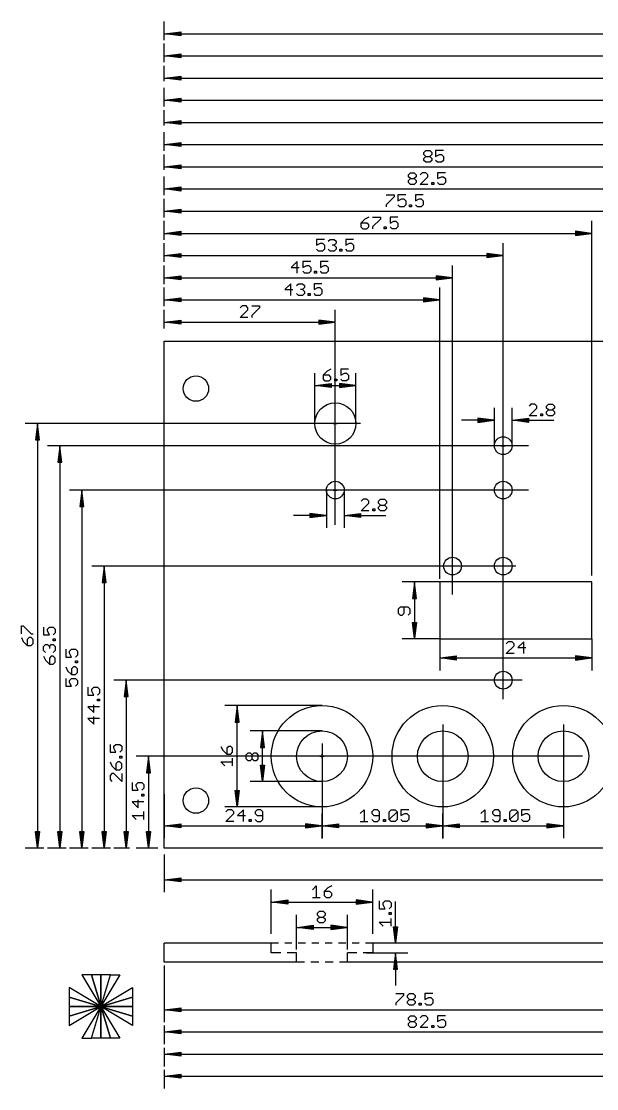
# Model space of a CAD drawing. Extents: x -14 to 262, y -13 to 280.
# Drawn here: x -12.6 to 78.2, y -12.9 to 155.4 of the extents above; entities that cross this region are included whole.
import ezdxf

# ---------------------------------------------------------------- set-up
doc = ezdxf.new("R2010")
doc.units = 0
for name, color, linetype in [('119', 22, 'CONTINUOUS'), ('20', 7, 'CONTINUOUS'), ('46', 140, 'CONTINUOUS'), ('47', 2, 'CONTINUOUS')]:
    doc.layers.add(name, color=color, linetype=linetype)

msp = doc.modelspace()

# ---------------------------------------------------------------- linework, layer by layer
at = {"layer": '119'}
for p, q in [((-1.5, 5), (-3, 5)), ((-3, 5), (3, -5)), ((1.5, -5), (-1.5, 5)), ((-5, -3), (5, 3)), ((5, 3), (5, 1.5)), ((5, 1.5), (-5, -1.5)), ((-5, -1.5), (-5, -3)), ((3, -5), (1.5, -5))]:
    msp.add_line(p, q, dxfattribs=at)
at = {"layer": '20'}
for p, q in [((10, 25), (10, 105)), ((10, 105), (240, 105)), ((240, 25), (10, 25)), ((26.9, 10), (10, 10)), ((10, 7), (10, 10)), ((28.025, 10), (26.9, 10)), ((26.9, 8.5), (26.9, 10)), ((28.4, 8.5), (26.9, 8.5)), ((30.15, 10), (29.025, 10)), ((30.9, 8.5), (29.4, 8.5)), ((30.9, 7), (30.9, 8.5)), ((32.275, 10), (31.15, 10)), ((34.4, 10), (33.275, 10)), ((36.525, 10), (35.4, 10)), ((38.65, 10), (37.525, 10)), ((38.9, 7), (38.9, 8.5)), ((40.4, 8.5), (38.9, 8.5)), ((40.775, 10), (39.65, 10)), ((42.9, 8.5), (41.4, 8.5)), ((42.9, 10), (41.775, 10)), ((92.5, 10), (42.9, 10)), ((42.9, 10), (42.9, 8.5)), ((30.9, 7), (10, 7)), ((32.15, 7), (30.9, 7)), ((34.4, 7), (33.15, 7)), ((36.65, 7), (35.4, 7)), ((38.9, 7), (37.65, 7)), ((88.5, 7), (38.9, 7)), ((-1.5, -5), (1.5, 5)), ((0, 5), (0, -5)), ((1.5, 5), (0, 5)), ((-5, 1.5), (-5, 0)), ((5, -1.5), (-5, 1.5)), ((-5, 0), (5, 0)), ((5, 0), (5, -1.5)), ((0, -5), (-1.5, -5))]:
    msp.add_line(p, q, dxfattribs=at)
for centre, radius in [((15, 97.5), 2), ((37, 92), 3.25), ((63.5, 88.5), 1.4), ((37, 81.5), 1.4), ((63.5, 81.5), 1.4), ((55.5, 69.5), 1.4), ((63.5, 69.5), 1.4), ((63.5, 51.5), 1.4), ((34.9, 39.5), 4), ((53.95, 39.5), 4), ((73, 39.5), 4), ((15, 32.5), 2)]:
    msp.add_circle(centre, radius, dxfattribs=at)
at = {"layer": '46'}
for p, q in [((77.5, 67), (53.5, 67)), ((53.5, 67), (53.5, 58)), ((77.5, 58), (77.5, 67)), ((53.5, 58), (77.5, 58)), ((3, 5), (-3, -5)), ((-1.5, -5), (1.5, 5)), ((1.5, 5), (3, 5)), ((5, -3), (-5, 3)), ((-5, 3), (-5, 1.5)), ((-5, 1.5), (5, -1.5)), ((5, -1.5), (5, -3)), ((-3, -5), (-1.5, -5))]:
    msp.add_line(p, q, dxfattribs=at)
for centre in [(34.9, 39.5), (53.95, 39.5), (73, 39.5)]:
    msp.add_circle(centre, 8, dxfattribs=at)
at = {"layer": '47'}
for p, q in [((10, 152.5), (10, 155.45)), ((10.065, 153.5), (12.6, 153.8192)), ((10.065, 153.5), (12.6, 153.76)), ((10.065, 153.5), (12.6, 153.63)), ((10.065, 153.5), (210.435, 153.5)), ((12.6, 153.1808), (10.065, 153.5)), ((12.6, 153.37), (10.065, 153.5)), ((12.6, 153.24), (10.065, 153.5)), ((12.6, 153.8192), (12.6, 153.1808)), ((10, 149), (10, 151.95)), ((10.065, 150), (12.6, 150.3192)), ((10.065, 150), (12.6, 150.26)), ((10.065, 150), (12.6, 150.13)), ((10.065, 150), (201.435, 150)), ((12.6, 149.6808), (10.065, 150)), ((12.6, 149.87), (10.065, 150)), ((12.6, 149.74), (10.065, 150)), ((12.6, 150.3192), (12.6, 149.6808)), ((10, 146), (10, 148.45)), ((10.065, 146.5), (12.6, 146.8192)), ((10.065, 146.5), (12.6, 146.76)), ((10.065, 146.5), (12.6, 146.63)), ((12.6, 146.8192), (12.6, 146.1808)), ((10, 142), (10, 144.95)), ((10.065, 146.5), (193.435, 146.5)), ((12.6, 146.1808), (10.065, 146.5)), ((12.6, 146.37), (10.065, 146.5)), ((12.6, 146.24), (10.065, 146.5)), ((10.065, 143), (12.6, 143.3192)), ((10.065, 143), (12.6, 143.26)), ((12.6, 143.3192), (12.6, 142.6808)), ((10.065, 143), (12.6, 143.13)), ((10.065, 143), (191.435, 143)), ((12.6, 142.6808), (10.065, 143)), ((12.6, 142.87), (10.065, 143)), ((12.6, 142.74), (10.065, 143)), ((10, 139), (10, 141.45)), ((10.065, 139.5), (12.6, 139.8192)), ((12.6, 139.8192), (12.6, 139.1808)), ((10.065, 139.5), (12.6, 139.76)), ((10.065, 139.5), (12.6, 139.63)), ((10.065, 139.5), (170.435, 139.5)), ((12.6, 139.1808), (10.065, 139.5)), ((12.6, 139.37), (10.065, 139.5)), ((12.6, 139.24), (10.065, 139.5)), ((10, 135), (10, 137.95)), ((10.065, 136), (12.6, 136.3192)), ((10.065, 136), (12.6, 136.26)), ((10.065, 136), (12.6, 136.13)), ((10.065, 136), (159.435, 136)), ((12.6, 135.6808), (10.065, 136)), ((12.6, 135.87), (10.065, 136)), ((12.6, 135.74), (10.065, 136)), ((12.6, 136.3192), (12.6, 135.6808)), ((50.9829, 134.7472), (51.2911, 135.0554)), ((50.9829, 134.439), (50.9829, 134.7472)), ((51.2911, 135.0554), (51.9075, 135.0554)), ((51.9075, 135.0554), (52.2157, 134.7472)), ((52.2157, 134.7472), (52.2157, 134.439)), ((54.0573, 135.0554), (52.8245, 135.0554)), ((52.8245, 135.0554), (52.8245, 134.1308)), ((10, 132), (10, 134.45)), ((51.2911, 134.1308), (50.9829, 134.439)), ((50.9829, 133.8226), (51.2911, 134.1308)), ((50.9829, 133.5144), (50.9829, 133.8226)), ((51.2911, 133.2062), (50.9829, 133.5144)), ((51.2911, 134.1308), (51.9075, 134.1308)), ((51.9075, 133.2062), (51.2911, 133.2062)), ((52.2157, 134.439), (51.9075, 134.1308)), ((51.9075, 134.1308), (52.2157, 133.8226)), ((52.2157, 133.5144), (51.9075, 133.2062)), ((52.2157, 133.8226), (52.2157, 133.5144)), ((52.8245, 134.1308), (53.4409, 134.439)), ((53.1327, 133.2062), (52.8245, 133.5144)), ((53.7491, 133.2062), (53.1327, 133.2062)), ((53.4409, 134.439), (53.7491, 134.439)), ((53.7491, 134.439), (54.0573, 134.1308)), ((54.0573, 133.5144), (53.7491, 133.2062)), ((54.0573, 134.1308), (54.0573, 133.5144)), ((10.065, 132.5), (12.6, 132.8192)), ((10.065, 132.5), (12.6, 132.76)), ((10.065, 132.5), (12.6, 132.63)), ((10.065, 132.5), (94.935, 132.5)), ((12.6, 132.1808), (10.065, 132.5)), ((12.6, 132.37), (10.065, 132.5)), ((12.6, 132.24), (10.065, 132.5)), ((12.6, 132.8192), (12.6, 132.1808)), ((48.5369, 131.2472), (48.8451, 131.5554)), ((48.8451, 131.5554), (49.4615, 131.5554)), ((49.4615, 131.5554), (49.7697, 131.2472)), ((50.6866, 131.5554), (50.3784, 131.2472)), ((51.303, 131.5554), (50.6866, 131.5554)), ((51.6112, 131.2472), (51.303, 131.5554)), ((54.3736, 131.5554), (53.1408, 131.5554)), ((53.1408, 131.5554), (53.1408, 130.6308)), ((10, 128), (10, 130.95)), ((48.5369, 130.939), (48.5369, 131.2472)), ((48.8451, 130.6308), (48.5369, 130.939)), ((48.5369, 130.3226), (48.8451, 130.6308)), ((48.5369, 130.0144), (48.5369, 130.3226)), ((48.8451, 129.7062), (48.5369, 130.0144)), ((48.8451, 130.6308), (49.4615, 130.6308)), ((49.4615, 129.7062), (48.8451, 129.7062)), ((49.7697, 130.939), (49.4615, 130.6308)), ((49.4615, 130.6308), (49.7697, 130.3226)), ((49.7697, 130.0144), (49.4615, 129.7062)), ((49.7697, 131.2472), (49.7697, 130.939)), ((49.7697, 130.3226), (49.7697, 130.0144)), ((50.3784, 129.7062), (51.6112, 130.939)), ((51.6112, 129.7062), (50.3784, 129.7062)), ((51.6112, 130.939), (51.6112, 131.2472)), ((52.22, 129.7062), (52.22, 130.0144)), ((52.22, 130.0144), (52.5282, 130.0144)), ((52.5282, 129.7062), (52.22, 129.7062)), ((52.5282, 130.0144), (52.5282, 129.7062)), ((53.1408, 130.6308), (53.7572, 130.939)), ((53.449, 129.7062), (53.1408, 130.0144)), ((54.0654, 129.7062), (53.449, 129.7062)), ((53.7572, 130.939), (54.0654, 130.939)), ((54.0654, 130.939), (54.3736, 130.6308)), ((54.3736, 130.0144), (54.0654, 129.7062)), ((54.3736, 130.6308), (54.3736, 130.0144)), ((10.065, 129), (12.6, 129.3192)), ((10.065, 129), (12.6, 129.26)), ((10.065, 129), (12.6, 129.13)), ((10.065, 129), (92.435, 129)), ((12.6, 128.6808), (10.065, 129)), ((12.6, 128.87), (10.065, 129)), ((12.6, 128.74), (10.065, 129)), ((12.6, 129.3192), (12.6, 128.6808)), ((45.0369, 128.0554), (46.2697, 128.0554)), ((46.2697, 128.0554), (46.2697, 127.7472)), ((48.1112, 128.0554), (46.8784, 128.0554)), ((46.8784, 128.0554), (46.8784, 127.1308)), ((50.8736, 128.0554), (49.6408, 128.0554)), ((49.6408, 128.0554), (49.6408, 127.1308)), ((10, 124.5), (10, 127.45)), ((46.2697, 127.7472), (45.0369, 126.5144)), ((45.0369, 126.5144), (45.0369, 126.2062)), ((46.8784, 127.1308), (47.4948, 127.439)), ((47.1866, 126.2062), (46.8784, 126.5144)), ((47.4948, 127.439), (47.803, 127.439)), ((47.803, 127.439), (48.1112, 127.1308)), ((48.1112, 126.5144), (47.803, 126.2062)), ((48.1112, 127.1308), (48.1112, 126.5144)), ((48.72, 126.2062), (48.72, 126.5144)), ((48.72, 126.5144), (49.0282, 126.5144)), ((49.0282, 126.5144), (49.0282, 126.2062)), ((49.6408, 127.1308), (50.2572, 127.439)), ((49.949, 126.2062), (49.6408, 126.5144)), ((50.2572, 127.439), (50.5654, 127.439)), ((50.5654, 127.439), (50.8736, 127.1308)), ((50.8736, 126.5144), (50.5654, 126.2062)), ((50.8736, 127.1308), (50.8736, 126.5144)), ((10.065, 125.5), (12.6, 125.8192)), ((10.065, 125.5), (12.6, 125.76)), ((10.065, 125.5), (12.6, 125.63)), ((10.065, 125.5), (85.435, 125.5)), ((12.6, 125.1808), (10.065, 125.5)), ((12.6, 125.37), (10.065, 125.5)), ((12.6, 125.24), (10.065, 125.5)), ((12.6, 125.8192), (12.6, 125.1808)), ((47.803, 126.2062), (47.1866, 126.2062)), ((49.0282, 126.2062), (48.72, 126.2062)), ((50.5654, 126.2062), (49.949, 126.2062)), ((10, 121), (10, 123.95)), ((41.6533, 124.2472), (41.0369, 123.6308)), ((41.0369, 123.6308), (41.0369, 123.0144)), ((41.9615, 123.6308), (41.0369, 123.6308)), ((41.0369, 123.0144), (41.3451, 122.7062)), ((42.2696, 124.5554), (41.6533, 124.2472)), ((42.2696, 123.3226), (41.9615, 123.6308)), ((41.9615, 122.7062), (42.2696, 123.0144)), ((42.2696, 123.0144), (42.2696, 123.3226)), ((42.8784, 124.5554), (44.1112, 124.5554)), ((44.1112, 124.2472), (42.8784, 123.0144)), ((42.8784, 123.0144), (42.8784, 122.7062)), ((44.1112, 124.5554), (44.1112, 124.2472)), ((44.72, 122.7062), (44.72, 123.0144)), ((44.72, 123.0144), (45.0282, 123.0144)), ((45.0282, 123.0144), (45.0282, 122.7062)), ((46.8736, 124.5554), (45.6408, 124.5554)), ((45.6408, 124.5554), (45.6408, 123.6308)), ((45.6408, 123.6308), (46.2572, 123.939)), ((45.949, 122.7062), (45.6408, 123.0144)), ((46.2572, 123.939), (46.5654, 123.939)), ((46.5654, 123.939), (46.8736, 123.6308)), ((46.8736, 123.0144), (46.5654, 122.7062)), ((46.8736, 123.6308), (46.8736, 123.0144)), ((77.5, 68), (77.5, 123.95)), ((10.065, 122), (12.6, 122.3192)), ((10.065, 122), (12.6, 122.26)), ((10.065, 122), (12.6, 122.13)), ((10.065, 122), (77.435, 122)), ((12.6, 121.6808), (10.065, 122)), ((12.6, 121.87), (10.065, 122)), ((12.6, 121.74), (10.065, 122)), ((12.6, 122.3192), (12.6, 121.6808)), ((41.3451, 122.7062), (41.9615, 122.7062)), ((45.0282, 122.7062), (44.72, 122.7062)), ((46.5654, 122.7062), (45.949, 122.7062)), ((77.435, 122), (74.9, 122.3192)), ((74.9, 122.3192), (74.9, 121.6808)), ((77.435, 122), (74.9, 122.26)), ((77.435, 122), (74.9, 122.13)), ((74.9, 121.6808), (77.435, 122)), ((74.9, 121.87), (77.435, 122)), ((74.9, 121.74), (77.435, 122)), ((10, 117.5), (10, 120.45)), ((35.2696, 121.0554), (34.0369, 121.0554)), ((34.0369, 121.0554), (34.0369, 120.1308)), ((34.0369, 120.1308), (34.6533, 120.439)), ((34.6533, 120.439), (34.9615, 120.439)), ((34.9615, 120.439), (35.2696, 120.1308)), ((35.2696, 120.1308), (35.2696, 119.5144)), ((35.8784, 120.7472), (36.1866, 121.0554)), ((36.1866, 121.0554), (36.803, 121.0554)), ((36.803, 120.1308), (36.4948, 120.1308)), ((36.803, 121.0554), (37.1112, 120.7472)), ((37.1112, 120.439), (36.803, 120.1308)), ((36.803, 120.1308), (37.1112, 119.8226)), ((37.1112, 120.7472), (37.1112, 120.439)), ((37.1112, 119.8226), (37.1112, 119.5144)), ((39.8736, 121.0554), (38.6408, 121.0554)), ((38.6408, 121.0554), (38.6408, 120.1308)), ((38.6408, 120.1308), (39.2572, 120.439)), ((39.2572, 120.439), (39.5654, 120.439)), ((39.5654, 120.439), (39.8736, 120.1308)), ((39.8736, 120.1308), (39.8736, 119.5144)), ((63.5, 48.5), (63.5, 120.45)), ((10.065, 118.5), (12.6, 118.8192)), ((10.065, 118.5), (12.6, 118.76)), ((10.065, 118.5), (12.6, 118.63)), ((10.065, 118.5), (63.435, 118.5)), ((12.6, 118.1808), (10.065, 118.5)), ((12.6, 118.37), (10.065, 118.5)), ((12.6, 118.24), (10.065, 118.5)), ((12.6, 118.8192), (12.6, 118.1808)), ((34.3451, 119.2062), (34.0369, 119.5144)), ((34.9615, 119.2062), (34.3451, 119.2062)), ((35.2696, 119.5144), (34.9615, 119.2062)), ((36.1866, 119.2062), (35.8784, 119.5144)), ((36.803, 119.2062), (36.1866, 119.2062)), ((37.1112, 119.5144), (36.803, 119.2062)), ((37.72, 119.2062), (37.72, 119.5144)), ((37.72, 119.5144), (38.0282, 119.5144)), ((38.0282, 119.2062), (37.72, 119.2062)), ((38.0282, 119.5144), (38.0282, 119.2062)), ((38.949, 119.2062), (38.6408, 119.5144)), ((39.5654, 119.2062), (38.949, 119.2062)), ((39.8736, 119.5144), (39.5654, 119.2062)), ((63.435, 118.5), (60.9, 118.8192)), ((60.9, 118.8192), (60.9, 118.1808)), ((63.435, 118.5), (60.9, 118.76)), ((63.435, 118.5), (60.9, 118.63)), ((60.9, 118.1808), (63.435, 118.5)), ((60.9, 118.37), (63.435, 118.5)), ((60.9, 118.24), (63.435, 118.5)), ((10, 114), (10, 116.95)), ((30.9615, 117.5554), (30.0369, 116.6308)), ((30.0369, 116.6308), (31.2697, 116.6308)), ((30.9615, 115.7062), (30.9615, 117.5554)), ((33.1112, 117.5554), (31.8784, 117.5554)), ((31.8784, 117.5554), (31.8784, 116.6308)), ((31.8784, 116.6308), (32.4948, 116.939)), ((32.4948, 116.939), (32.803, 116.939)), ((32.803, 116.939), (33.1112, 116.6308)), ((33.1112, 116.6308), (33.1112, 116.0144)), ((35.8736, 117.5554), (34.6408, 117.5554)), ((34.6408, 117.5554), (34.6408, 116.6308)), ((34.6408, 116.6308), (35.2572, 116.939)), ((35.2572, 116.939), (35.5654, 116.939)), ((35.5654, 116.939), (35.8736, 116.6308)), ((35.8736, 116.6308), (35.8736, 116.0144)), ((55.5, 65), (55.5, 116.95)), ((10.065, 115), (12.6, 115.3192)), ((10.065, 115), (12.6, 115.26)), ((10.065, 115), (12.6, 115.13)), ((10.065, 115), (55.435, 115)), ((12.6, 114.6808), (10.065, 115)), ((12.6, 114.87), (10.065, 115)), ((12.6, 114.74), (10.065, 115)), ((12.6, 115.3192), (12.6, 114.6808)), ((32.1866, 115.7062), (31.8784, 116.0144)), ((32.803, 115.7062), (32.1866, 115.7062)), ((33.1112, 116.0144), (32.803, 115.7062)), ((33.72, 115.7062), (33.72, 116.0144)), ((33.72, 116.0144), (34.0282, 116.0144)), ((34.0282, 115.7062), (33.72, 115.7062)), ((34.0282, 116.0144), (34.0282, 115.7062)), ((34.949, 115.7062), (34.6408, 116.0144)), ((35.5654, 115.7062), (34.949, 115.7062)), ((35.8736, 116.0144), (35.5654, 115.7062)), ((55.435, 115), (52.9, 115.3192)), ((52.9, 115.3192), (52.9, 114.6808)), ((55.435, 115), (52.9, 115.26)), ((55.435, 115), (52.9, 115.13)), ((52.9, 114.6808), (55.435, 115)), ((52.9, 114.87), (55.435, 115)), ((52.9, 114.74), (55.435, 115)), ((10, 110.5), (10, 113.45)), ((29.9615, 114.0554), (29.0369, 113.1308)), ((29.0369, 113.1308), (30.2697, 113.1308)), ((29.9615, 112.2062), (29.9615, 114.0554)), ((30.8784, 113.7472), (31.1866, 114.0554)), ((31.1866, 114.0554), (31.803, 114.0554)), ((31.803, 113.1308), (31.4948, 113.1308)), ((31.803, 114.0554), (32.1112, 113.7472)), ((32.1112, 113.439), (31.803, 113.1308)), ((31.803, 113.1308), (32.1112, 112.8226)), ((32.1112, 113.7472), (32.1112, 113.439)), ((34.8736, 114.0554), (33.6408, 114.0554)), ((33.6408, 114.0554), (33.6408, 113.1308)), ((33.6408, 113.1308), (34.2572, 113.439)), ((34.2572, 113.439), (34.5654, 113.439)), ((34.5654, 113.439), (34.8736, 113.1308)), ((34.8736, 113.1308), (34.8736, 112.5144)), ((53.5, 67.5), (53.5, 113.45)), ((10.065, 111.5), (12.6, 111.8192)), ((10.065, 111.5), (12.6, 111.76)), ((10.065, 111.5), (12.6, 111.63)), ((10.065, 111.5), (53.435, 111.5)), ((12.6, 111.1808), (10.065, 111.5)), ((12.6, 111.37), (10.065, 111.5)), ((12.6, 111.24), (10.065, 111.5)), ((12.6, 111.8192), (12.6, 111.1808)), ((31.1866, 112.2062), (30.8784, 112.5144)), ((31.803, 112.2062), (31.1866, 112.2062)), ((32.1112, 112.5144), (31.803, 112.2062)), ((32.1112, 112.8226), (32.1112, 112.5144)), ((32.72, 112.2062), (32.72, 112.5144)), ((32.72, 112.5144), (33.0282, 112.5144)), ((33.0282, 112.2062), (32.72, 112.2062)), ((33.0282, 112.5144), (33.0282, 112.2062)), ((33.949, 112.2062), (33.6408, 112.5144)), ((34.5654, 112.2062), (33.949, 112.2062)), ((34.8736, 112.5144), (34.5654, 112.2062)), ((53.435, 111.5), (50.9, 111.8192)), ((50.9, 111.8192), (50.9, 111.1808)), ((53.435, 111.5), (50.9, 111.76)), ((53.435, 111.5), (50.9, 111.63)), ((50.9, 111.1808), (53.435, 111.5)), ((50.9, 111.37), (53.435, 111.5)), ((50.9, 111.24), (53.435, 111.5)), ((10, 107), (10, 109.95)), ((22.2911, 110.5554), (21.9829, 110.2472)), ((21.9829, 108.7062), (23.2157, 109.939)), ((22.9075, 110.5554), (22.2911, 110.5554)), ((23.2157, 110.2472), (22.9075, 110.5554)), ((23.2157, 109.939), (23.2157, 110.2472)), ((23.8245, 110.5554), (25.0573, 110.5554)), ((25.0573, 110.2472), (23.8245, 109.0144)), ((25.0573, 110.5554), (25.0573, 110.2472)), ((37, 76), (37, 109.95)), ((10.065, 108), (12.6, 108.3192)), ((10.065, 108), (12.6, 108.26)), ((10.065, 108), (12.6, 108.13)), ((10.065, 108), (36.935, 108)), ((12.6, 107.6808), (10.065, 108)), ((12.6, 107.87), (10.065, 108)), ((12.6, 107.74), (10.065, 108)), ((12.6, 108.3192), (12.6, 107.6808)), ((23.2157, 108.7062), (21.9829, 108.7062)), ((23.8245, 109.0144), (23.8245, 108.7062)), ((36.935, 108), (34.4, 108.3192)), ((34.4, 108.3192), (34.4, 107.6808)), ((36.935, 108), (34.4, 108.26)), ((36.935, 108), (34.4, 108.13)), ((34.4, 107.6808), (36.935, 108)), ((34.4, 107.87), (36.935, 108)), ((34.4, 107.74), (36.935, 108)), ((33.75, 92), (33.75, 99.95)), ((35.7021, 100.2472), (35.0857, 99.6308)), ((35.0857, 99.6308), (35.0857, 99.0144)), ((36.0103, 99.6308), (35.0857, 99.6308)), ((36.3185, 100.5554), (35.7021, 100.2472)), ((36.3185, 99.3226), (36.0103, 99.6308)), ((39.0809, 100.5554), (37.8481, 100.5554)), ((37.8481, 100.5554), (37.8481, 99.6308)), ((37.8481, 99.6308), (38.4645, 99.939)), ((38.4645, 99.939), (38.7727, 99.939)), ((38.7727, 99.939), (39.0809, 99.6308)), ((39.0809, 99.6308), (39.0809, 99.0144)), ((40.25, 92), (40.25, 99.95)), ((33.815, 98), (36.35, 98.3192)), ((33.815, 98), (36.35, 98.26)), ((33.815, 98), (36.35, 98.13)), ((33.815, 98), (40.185, 98)), ((36.35, 97.6808), (33.815, 98)), ((36.35, 97.87), (33.815, 98)), ((36.35, 97.74), (33.815, 98)), ((35.0857, 99.0144), (35.3939, 98.7062)), ((35.3939, 98.7062), (36.0103, 98.7062)), ((36.0103, 98.7062), (36.3185, 99.0144)), ((36.3185, 99.0144), (36.3185, 99.3226)), ((36.35, 98.3192), (36.35, 97.6808)), ((36.9273, 98.7062), (36.9273, 99.0144)), ((36.9273, 99.0144), (37.2355, 99.0144)), ((37.2355, 98.7062), (36.9273, 98.7062)), ((37.2355, 99.0144), (37.2355, 98.7062)), ((40.185, 98), (37.65, 98.3192)), ((37.65, 98.3192), (37.65, 97.6808)), ((40.185, 98), (37.65, 98.26)), ((40.185, 98), (37.65, 98.13)), ((37.65, 97.6808), (40.185, 98)), ((37.65, 97.87), (40.185, 98)), ((37.65, 97.74), (40.185, 98)), ((38.1563, 98.7062), (37.8481, 99.0144)), ((38.7727, 98.7062), (38.1563, 98.7062)), ((39.0809, 99.0144), (38.7727, 98.7062)), ((62.1, 88.5), (62.1, 94.45)), ((64.9, 88.5), (64.9, 94.45)), ((67.8844, 95.0554), (67.5762, 94.7472)), ((67.5762, 93.2062), (68.809, 94.439)), ((68.5008, 95.0554), (67.8844, 95.0554)), ((68.809, 94.7472), (68.5008, 95.0554)), ((68.809, 94.439), (68.809, 94.7472)), ((70.3386, 94.7472), (70.6467, 95.0554)), ((70.3386, 94.439), (70.3386, 94.7472)), ((70.6467, 94.1308), (70.3386, 94.439)), ((70.6467, 95.0554), (71.2631, 95.0554)), ((71.2631, 95.0554), (71.5713, 94.7472)), ((71.5713, 94.439), (71.2631, 94.1308)), ((71.5713, 94.7472), (71.5713, 94.439)), ((62.035, 92.5), (59.5, 92.8192)), ((59.5, 92.8192), (59.5, 92.1808)), ((62.035, 92.5), (59.5, 92.76)), ((62.035, 92.5), (59.5, 92.63)), ((64.965, 92.5), (67.5, 92.8192)), ((64.965, 92.5), (67.5, 92.76)), ((64.965, 92.5), (67.5, 92.63)), ((67.5, 92.8192), (67.5, 92.1808)), ((68.809, 93.2062), (67.5762, 93.2062)), ((69.4178, 93.2062), (69.4178, 93.5144)), ((69.4178, 93.5144), (69.726, 93.5144)), ((69.726, 93.2062), (69.4178, 93.2062)), ((69.726, 93.5144), (69.726, 93.2062)), ((70.3386, 93.8226), (70.6467, 94.1308)), ((70.3386, 93.5144), (70.3386, 93.8226)), ((70.6467, 93.2062), (70.3386, 93.5144)), ((70.6467, 94.1308), (71.2631, 94.1308)), ((71.2631, 93.2062), (70.6467, 93.2062)), ((71.2631, 94.1308), (71.5713, 93.8226)), ((71.5713, 93.5144), (71.2631, 93.2062)), ((71.5713, 93.8226), (71.5713, 93.5144)), ((41, 92), (-11.95, 92)), ((-10, 91.935), (-10.3192, 89.4)), ((-10, 91.935), (-10.26, 89.4)), ((-10, 91.935), (-10.13, 89.4)), ((-10, 91.935), (-10, 25.065)), ((-9.6808, 89.4), (-10, 91.935)), ((-9.87, 89.4), (-10, 91.935)), ((-9.74, 89.4), (-10, 91.935)), ((36.6808, 92), (37.3192, 92)), ((37, 91.6808), (37, 92.3192)), ((62.035, 92.5), (56.9, 92.5)), ((59.5, 92.1808), (62.035, 92.5)), ((59.5, 92.37), (62.035, 92.5)), ((59.5, 92.24), (62.035, 92.5)), ((64.965, 92.5), (71.4809, 92.5)), ((67.5, 92.1808), (64.965, 92.5)), ((67.5, 92.37), (64.965, 92.5)), ((67.5, 92.24), (64.965, 92.5)), ((-10.3192, 89.4), (-9.6808, 89.4)), ((67.5, 88.5), (-8.45, 88.5)), ((-6.5, 88.435), (-6.8192, 85.9)), ((-6.5, 88.435), (-6.76, 85.9)), ((-6.5, 88.435), (-6.63, 85.9)), ((-6.5, 88.435), (-6.5, 25.065)), ((-6.1808, 85.9), (-6.5, 88.435)), ((-6.37, 85.9), (-6.5, 88.435)), ((-6.24, 85.9), (-6.5, 88.435)), ((63.1808, 88.5), (63.8192, 88.5)), ((63.5, 88.1808), (63.5, 88.8192)), ((-6.8192, 85.9), (-6.1808, 85.9)), ((67.5, 81.5), (-4.95, 81.5)), ((-3, 81.435), (-3.3192, 78.9)), ((-3, 81.435), (-3.26, 78.9)), ((-3, 81.435), (-3.13, 78.9)), ((-3, 81.435), (-3, 25.065)), ((-2.6808, 78.9), (-3, 81.435)), ((-2.87, 78.9), (-3, 81.435)), ((-2.74, 78.9), (-3, 81.435)), ((35.6, 81.5), (35.6, 75.55)), ((36.6808, 81.5), (37.3192, 81.5)), ((37, 81.1808), (37, 81.8192)), ((38.4, 81.5), (38.4, 75.55)), ((41.3844, 80.0554), (41.0762, 79.7472)), ((41.0762, 78.2062), (42.309, 79.439)), ((42.0008, 80.0554), (41.3844, 80.0554)), ((42.309, 79.7472), (42.0008, 80.0554)), ((42.309, 79.439), (42.309, 79.7472)), ((43.8386, 79.7472), (44.1468, 80.0554)), ((43.8386, 79.439), (43.8386, 79.7472)), ((44.1468, 79.1308), (43.8386, 79.439)), ((44.1468, 80.0554), (44.7631, 80.0554)), ((44.7631, 80.0554), (45.0713, 79.7472)), ((45.0713, 79.439), (44.7631, 79.1308)), ((45.0713, 79.7472), (45.0713, 79.439)), ((-3.3192, 78.9), (-2.6808, 78.9)), ((35.535, 77.5), (30.4, 77.5)), ((35.535, 77.5), (33, 77.8192)), ((33, 77.8192), (33, 77.1808)), ((35.535, 77.5), (33, 77.76)), ((35.535, 77.5), (33, 77.63)), ((33, 77.1808), (35.535, 77.5)), ((33, 77.37), (35.535, 77.5)), ((33, 77.24), (35.535, 77.5)), ((38.465, 77.5), (41, 77.8192)), ((38.465, 77.5), (41, 77.76)), ((38.465, 77.5), (41, 77.63)), ((38.465, 77.5), (44.9809, 77.5)), ((41, 77.1808), (38.465, 77.5)), ((41, 77.37), (38.465, 77.5)), ((41, 77.24), (38.465, 77.5)), ((41, 77.8192), (41, 77.1808)), ((42.309, 78.2062), (41.0762, 78.2062)), ((42.9178, 78.2062), (42.9178, 78.5144)), ((42.9178, 78.5144), (43.226, 78.5144)), ((43.226, 78.2062), (42.9178, 78.2062)), ((43.226, 78.5144), (43.226, 78.2062)), ((43.8386, 78.8226), (44.1468, 79.1308)), ((43.8386, 78.5144), (43.8386, 78.8226)), ((44.1468, 78.2062), (43.8386, 78.5144)), ((44.1468, 79.1308), (44.7631, 79.1308)), ((44.7631, 78.2062), (44.1468, 78.2062)), ((44.7631, 79.1308), (45.0713, 78.8226)), ((45.0713, 78.5144), (44.7631, 78.2062)), ((45.0713, 78.8226), (45.0713, 78.5144)), ((65.5, 69.5), (-1.45, 69.5)), ((0.5, 69.435), (0.1808, 66.9)), ((0.5, 69.435), (0.24, 66.9)), ((0.5, 69.435), (0.37, 66.9)), ((0.5, 69.435), (0.5, 25.065)), ((0.8192, 66.9), (0.5, 69.435)), ((0.63, 66.9), (0.5, 69.435)), ((0.76, 66.9), (0.5, 69.435)), ((0.1808, 66.9), (0.8192, 66.9)), ((53.5, 67), (47.55, 67)), ((49.5, 66.935), (49.1808, 64.4)), ((49.5, 66.935), (49.24, 64.4)), ((49.5, 66.935), (49.37, 64.4)), ((49.5, 66.935), (49.5, 58.065)), ((49.8192, 64.4), (49.5, 66.935)), ((49.63, 64.4), (49.5, 66.935)), ((49.76, 64.4), (49.5, 66.935)), ((49.1808, 64.4), (49.8192, 64.4)), ((47.2528, 63.0146), (46.9446, 62.7064)), ((46.9446, 62.7064), (46.9446, 62.09)), ((48.4856, 63.0146), (47.2528, 63.0146)), ((47.8692, 62.09), (47.8692, 63.0146)), ((48.7938, 62.7064), (48.4856, 63.0146)), ((48.7938, 62.09), (48.7938, 62.7064)), ((46.9446, 62.09), (47.2528, 61.7818)), ((47.2528, 61.7818), (47.561, 61.7818)), ((47.561, 61.7818), (47.8692, 62.09)), ((48.4856, 61.7818), (48.7938, 62.09)), ((-12.5554, 58.8245), (-12.5554, 60.0573)), ((-12.5554, 60.0573), (-12.2472, 60.0573)), ((-12.2472, 60.0573), (-11.0144, 58.8245)), ((-9.0554, 59.8736), (-9.0554, 58.6408)), ((-8.439, 59.5654), (-8.1308, 59.8736)), ((-8.439, 59.2572), (-8.439, 59.5654)), ((-8.1308, 58.6408), (-8.439, 59.2572)), ((-8.1308, 59.8736), (-7.5144, 59.8736)), ((-7.5144, 59.8736), (-7.2062, 59.5654)), ((-7.2062, 58.949), (-7.5144, 58.6408)), ((-7.2062, 59.5654), (-7.2062, 58.949)), ((49.5, 58.065), (49.1808, 60.6)), ((49.1808, 60.6), (49.8192, 60.6)), ((49.5, 58.065), (49.24, 60.6)), ((49.5, 58.065), (49.37, 60.6)), ((49.8192, 60.6), (49.5, 58.065)), ((49.63, 60.6), (49.5, 58.065)), ((49.76, 60.6), (49.5, 58.065)), ((-12.5554, 58.2157), (-12.2472, 57.5993)), ((-12.2472, 57.5993), (-11.6308, 56.9829)), ((-11.3226, 58.2157), (-11.6308, 57.9075)), ((-11.6308, 57.9075), (-11.6308, 56.9829)), ((-11.0144, 58.2157), (-11.3226, 58.2157)), ((-11.0144, 58.8245), (-10.7062, 58.8245)), ((-10.7062, 57.9075), (-11.0144, 58.2157)), ((-11.0144, 56.9829), (-10.7062, 57.2911)), ((-10.7062, 57.2911), (-10.7062, 57.9075)), ((-9.0554, 58.6408), (-8.1308, 58.6408)), ((-7.5144, 57.72), (-7.5144, 58.0282)), ((-7.5144, 58.0282), (-7.2062, 58.0282)), ((-7.2062, 57.72), (-7.5144, 57.72)), ((-7.2062, 58.0282), (-7.2062, 57.72)), ((53.5, 58), (47.55, 58)), ((53.5, 58), (53.5, 53.05)), ((64.2911, 57.5554), (63.9829, 57.2472)), ((64.9075, 57.5554), (64.2911, 57.5554)), ((65.2157, 57.2472), (64.9075, 57.5554)), ((66.7491, 57.5554), (65.8245, 56.6308)), ((66.7491, 55.7062), (66.7491, 57.5554)), ((77.5, 58), (77.5, 53.05)), ((-11.6308, 56.9829), (-11.0144, 56.9829)), ((-9.0554, 56.803), (-8.7472, 57.1112)), ((-9.0554, 56.1866), (-9.0554, 56.803)), ((-8.7472, 55.8784), (-9.0554, 56.1866)), ((-8.7472, 57.1112), (-8.439, 57.1112)), ((-8.439, 57.1112), (-8.1308, 56.803)), ((-8.1308, 56.803), (-7.8226, 57.1112)), ((-8.1308, 56.803), (-8.1308, 56.4948)), ((-7.8226, 57.1112), (-7.5144, 57.1112)), ((-7.5144, 57.1112), (-7.2062, 56.803)), ((-7.2062, 56.1866), (-7.5144, 55.8784)), ((-7.2062, 56.803), (-7.2062, 56.1866)), ((-5.5554, 56.3736), (-5.5554, 55.1408)), ((-4.939, 56.0654), (-4.6308, 56.3736)), ((-4.939, 55.7572), (-4.939, 56.0654)), ((-4.6308, 55.1408), (-4.939, 55.7572)), ((-4.6308, 56.3736), (-4.0144, 56.3736)), ((-4.0144, 56.3736), (-3.7062, 56.0654)), ((-3.7062, 56.0654), (-3.7062, 55.449)), ((63.9829, 55.7062), (65.2157, 56.939)), ((65.2157, 55.7062), (63.9829, 55.7062)), ((65.2157, 56.939), (65.2157, 57.2472)), ((65.8245, 56.6308), (67.0573, 56.6308)), ((-9.0554, 55.2697), (-8.7472, 54.6533)), ((-8.7472, 54.6533), (-8.1308, 54.0369)), ((-7.8226, 55.2697), (-8.1308, 54.9615)), ((-8.1308, 54.9615), (-8.1308, 54.0369)), ((-8.1308, 54.0369), (-7.5144, 54.0369)), ((-7.5144, 55.2697), (-7.8226, 55.2697)), ((-7.2062, 54.9615), (-7.5144, 55.2697)), ((-7.5144, 54.0369), (-7.2062, 54.3451)), ((-7.2062, 54.3451), (-7.2062, 54.9615)), ((-5.5554, 55.1408), (-4.6308, 55.1408)), ((-3.7062, 55.449), (-4.0144, 55.1408)), ((-4.0144, 54.22), (-4.0144, 54.5282)), ((-4.0144, 54.5282), (-3.7062, 54.5282)), ((-3.7062, 54.22), (-4.0144, 54.22)), ((-3.7062, 54.5282), (-3.7062, 54.22)), ((53.565, 55), (56.1, 55.3192)), ((53.565, 55), (56.1, 55.26)), ((53.565, 55), (56.1, 55.13)), ((53.565, 55), (77.435, 55)), ((56.1, 54.6808), (53.565, 55)), ((56.1, 54.87), (53.565, 55)), ((56.1, 54.74), (53.565, 55)), ((56.1, 55.3192), (56.1, 54.6808)), ((77.435, 55), (74.9, 55.3192)), ((74.9, 55.3192), (74.9, 54.6808)), ((77.435, 55), (74.9, 55.26)), ((77.435, 55), (74.9, 55.13)), ((74.9, 54.6808), (77.435, 55)), ((74.9, 54.87), (77.435, 55)), ((74.9, 54.74), (77.435, 55)), ((-5.5554, 53.6112), (-5.2472, 52.9948)), ((-5.2472, 52.9948), (-4.6308, 52.3784)), ((-4.3226, 53.6112), (-4.6308, 53.303)), ((-4.6308, 53.303), (-4.6308, 52.3784)), ((-4.6308, 52.3784), (-4.0144, 52.3784)), ((-4.0144, 53.6112), (-4.3226, 53.6112)), ((-3.7062, 53.303), (-4.0144, 53.6112)), ((-4.0144, 52.3784), (-3.7062, 52.6866)), ((-3.7062, 52.6866), (-3.7062, 53.303)), ((-5.5554, 51.7697), (-5.5554, 50.5369)), ((-5.5554, 50.5369), (-4.6308, 50.5369)), ((-4.939, 51.4615), (-4.6308, 51.7697)), ((-4.939, 51.1533), (-4.939, 51.4615)), ((-4.6308, 50.5369), (-4.939, 51.1533)), ((-4.6308, 51.7697), (-4.0144, 51.7697)), ((-4.0144, 51.7697), (-3.7062, 51.4615)), ((-3.7062, 50.8451), (-4.0144, 50.5369)), ((-3.7062, 51.4615), (-3.7062, 50.8451)), ((66.5, 51.5), (2.05, 51.5)), ((4, 51.435), (3.6808, 48.9)), ((4, 51.435), (3.74, 48.9)), ((4, 51.435), (3.87, 48.9)), ((4, 51.435), (4, 25.065)), ((4.3192, 48.9), (4, 51.435)), ((4.13, 48.9), (4, 51.435)), ((4.26, 48.9), (4, 51.435)), ((-2.0554, 50.3736), (-2.0554, 49.1408)), ((-2.0554, 49.1408), (-1.1308, 49.1408)), ((-1.439, 50.0654), (-1.1308, 50.3736)), ((-1.439, 49.7572), (-1.439, 50.0654)), ((-1.1308, 49.1408), (-1.439, 49.7572)), ((-1.1308, 50.3736), (-0.5144, 50.3736)), ((-0.5144, 50.3736), (-0.2062, 50.0654)), ((-0.2062, 49.449), (-0.5144, 49.1408)), ((-0.2062, 50.0654), (-0.2062, 49.449)), ((3.6808, 48.9), (4.3192, 48.9)), ((-0.2062, 47.303), (-2.0554, 47.303)), ((-2.0554, 47.303), (-1.1308, 46.3784)), ((-1.1308, 46.3784), (-1.1308, 47.6112)), ((-0.5144, 48.22), (-0.5144, 48.5282)), ((-0.5144, 48.5282), (-0.2062, 48.5282)), ((-0.2062, 48.22), (-0.5144, 48.22)), ((-0.2062, 48.5282), (-0.2062, 48.22)), ((34.9, 47.5), (19.55, 47.5)), ((21.5, 47.435), (21.1808, 44.9)), ((21.5, 47.435), (21.24, 44.9)), ((21.5, 47.435), (21.37, 44.9)), ((21.5, 31.565), (21.5, 47.435)), ((21.8192, 44.9), (21.5, 47.435)), ((21.63, 44.9), (21.5, 47.435)), ((21.76, 44.9), (21.5, 47.435)), ((-1.1308, 44.5369), (-1.1308, 45.7697)), ((-0.2062, 45.4615), (-2.0554, 45.4615)), ((-2.0554, 45.4615), (-1.1308, 44.5369)), ((21.1808, 44.9), (21.8192, 44.9)), ((53.95, 44.5), (53.95, 26.55)), ((73, 44.5), (73, 26.55)), ((34.9, 43.5), (23.55, 43.5)), ((25.5, 43.435), (25.1808, 40.9)), ((25.5, 43.435), (25.24, 40.9)), ((25.5, 43.435), (25.37, 40.9)), ((25.5, 35.565), (25.5, 43.435)), ((25.8192, 40.9), (25.5, 43.435)), ((25.63, 40.9), (25.5, 43.435)), ((25.76, 40.9), (25.5, 43.435)), ((1.4446, 41.3736), (1.4446, 40.1408)), ((2.061, 41.0654), (2.3692, 41.3736)), ((2.061, 40.7572), (2.061, 41.0654)), ((2.3692, 40.1408), (2.061, 40.7572)), ((2.3692, 41.3736), (2.9856, 41.3736)), ((2.9856, 41.3736), (3.2938, 41.0654)), ((3.2938, 40.449), (2.9856, 40.1408)), ((3.2938, 41.0654), (3.2938, 40.449)), ((18.9446, 41.0573), (19.2528, 40.4409)), ((19.2528, 40.4409), (19.8692, 39.8245)), ((20.1774, 41.0573), (19.8692, 40.7491)), ((19.8692, 40.7491), (19.8692, 39.8245)), ((20.4856, 41.0573), (20.1774, 41.0573)), ((20.7938, 40.7491), (20.4856, 41.0573)), ((20.7938, 40.1327), (20.7938, 40.7491)), ((25.1808, 40.9), (25.8192, 40.9)), ((34.9, 41.5), (34.9, 26.55)), ((1.4446, 40.1408), (2.3692, 40.1408)), ((2.9856, 39.22), (2.9856, 39.5282)), ((2.9856, 39.5282), (3.2938, 39.5282)), ((3.2938, 39.22), (2.9856, 39.22)), ((3.2938, 39.5282), (3.2938, 39.22)), ((76, 39.5), (5.55, 39.5)), ((7.5, 39.435), (7.1808, 36.9)), ((7.5, 39.435), (7.24, 36.9)), ((7.5, 39.435), (7.37, 36.9)), ((7.5, 39.435), (7.5, 25.065)), ((7.8192, 36.9), (7.5, 39.435)), ((7.63, 36.9), (7.5, 39.435)), ((7.76, 36.9), (7.5, 39.435)), ((19.8692, 39.8245), (20.4856, 39.8245)), ((20.4856, 39.8245), (20.7938, 40.1327)), ((20.7938, 37.9829), (20.7938, 39.2157)), ((22.9446, 39.7064), (23.2528, 40.0146)), ((22.9446, 39.09), (22.9446, 39.7064)), ((23.2528, 38.7818), (22.9446, 39.09)), ((23.2528, 40.0146), (23.561, 40.0146)), ((23.561, 38.7818), (23.2528, 38.7818)), ((23.561, 40.0146), (23.8692, 39.7064)), ((23.8692, 39.09), (23.561, 38.7818)), ((23.8692, 39.7064), (24.1774, 40.0146)), ((23.8692, 39.09), (23.8692, 39.7064)), ((24.1774, 38.7818), (23.8692, 39.09)), ((24.1774, 40.0146), (24.4856, 40.0146)), ((24.4856, 38.7818), (24.1774, 38.7818)), ((24.4856, 40.0146), (24.7938, 39.7064)), ((24.7938, 39.09), (24.4856, 38.7818)), ((24.7938, 39.7064), (24.7938, 39.09)), ((34.5808, 39.5), (35.2192, 39.5)), ((34.5808, 39.5), (35.2192, 39.5)), ((34.9, 39.1808), (34.9, 39.8192)), ((34.9, 39.1808), (34.9, 39.8192)), ((1.4446, 38.6112), (1.7528, 37.9948)), ((1.7528, 37.9948), (2.3692, 37.3784)), ((2.6774, 38.6112), (2.3692, 38.303)), ((2.3692, 38.303), (2.3692, 37.3784)), ((2.3692, 37.3784), (2.9856, 37.3784)), ((2.9856, 38.6112), (2.6774, 38.6112)), ((3.2938, 38.303), (2.9856, 38.6112)), ((2.9856, 37.3784), (3.2938, 37.6866)), ((3.2938, 37.6866), (3.2938, 38.303)), ((19.561, 37.9829), (18.9446, 38.5993)), ((18.9446, 38.5993), (20.7938, 38.5993)), ((25.5, 35.565), (25.1808, 38.1)), ((25.1808, 38.1), (25.8192, 38.1)), ((25.5, 35.565), (25.24, 38.1)), ((25.5, 35.565), (25.37, 38.1)), ((25.8192, 38.1), (25.5, 35.565)), ((25.63, 38.1), (25.5, 35.565)), ((25.76, 38.1), (25.5, 35.565)), ((1.7528, 36.7696), (1.4446, 36.4615)), ((1.4446, 36.4615), (1.4446, 35.8451)), ((1.4446, 35.8451), (1.7528, 35.5369)), ((2.061, 36.7696), (1.7528, 36.7696)), ((3.2938, 35.5369), (2.061, 36.7696)), ((3.2938, 36.7696), (3.2938, 35.5369)), ((4.9446, 35.3736), (4.9446, 34.1408)), ((5.561, 35.0654), (5.8692, 35.3736)), ((5.8692, 35.3736), (6.4856, 35.3736)), ((6.4856, 35.3736), (6.7938, 35.0654)), ((7.1808, 36.9), (7.8192, 36.9)), ((34.9, 35.5), (23.55, 35.5)), ((4.9446, 34.1408), (5.8692, 34.1408)), ((5.561, 34.7572), (5.561, 35.0654)), ((5.8692, 34.1408), (5.561, 34.7572)), ((6.7938, 34.449), (6.4856, 34.1408)), ((6.7938, 35.0654), (6.7938, 34.449)), ((21.5, 31.565), (21.1808, 34.1)), ((21.1808, 34.1), (21.8192, 34.1)), ((21.5, 31.565), (21.24, 34.1)), ((21.5, 31.565), (21.37, 34.1)), ((21.8192, 34.1), (21.5, 31.565)), ((21.63, 34.1), (21.5, 31.565)), ((21.76, 34.1), (21.5, 31.565)), ((6.7938, 32.303), (4.9446, 32.303)), ((4.9446, 32.303), (5.8692, 31.3784)), ((5.8692, 31.3784), (5.8692, 32.6112)), ((6.4856, 33.22), (6.4856, 33.5282)), ((6.4856, 33.5282), (6.7938, 33.5282)), ((6.7938, 33.22), (6.4856, 33.22)), ((6.7938, 33.5282), (6.7938, 33.22)), ((10, 33.5), (10, 26.55)), ((6.7938, 29.5369), (6.7938, 30.7697)), ((34.9, 31.5), (19.55, 31.5)), ((20.0451, 31.0554), (19.7369, 30.7472)), ((19.7369, 29.2062), (20.9697, 30.439)), ((20.6615, 31.0554), (20.0451, 31.0554)), ((20.9697, 30.7472), (20.6615, 31.0554)), ((20.9697, 30.439), (20.9697, 30.7472)), ((22.503, 31.0554), (21.5784, 30.1308)), ((22.503, 29.2062), (22.503, 31.0554)), ((24.649, 31.0554), (24.3408, 30.7472)), ((24.3408, 30.7472), (24.3408, 30.439)), ((24.3408, 30.439), (24.649, 30.1308)), ((25.2654, 31.0554), (24.649, 31.0554)), ((25.5736, 30.7472), (25.2654, 31.0554)), ((25.5736, 29.5144), (25.5736, 30.7472)), ((34.9, 26.5), (34.9, 30.45)), ((40.9175, 30.439), (41.5339, 31.0554)), ((41.5339, 31.0554), (41.5339, 29.2062)), ((43.0672, 31.0554), (42.759, 30.7472)), ((42.759, 30.7472), (42.759, 30.439)), ((42.759, 30.439), (43.0672, 30.1308)), ((43.6836, 31.0554), (43.0672, 31.0554)), ((43.9918, 30.7472), (43.6836, 31.0554)), ((43.9918, 29.5144), (43.9918, 30.7472)), ((45.5214, 30.7472), (45.8296, 31.0554)), ((45.5214, 29.5144), (45.5214, 30.7472)), ((45.5214, 29.5144), (46.7542, 30.7472)), ((45.8296, 31.0554), (46.446, 31.0554)), ((46.446, 31.0554), (46.7542, 30.7472)), ((46.7542, 30.7472), (46.7542, 29.5144)), ((48.5957, 31.0554), (47.363, 31.0554)), ((47.363, 31.0554), (47.363, 30.1308)), ((47.363, 30.1308), (47.9794, 30.439)), ((47.9794, 30.439), (48.2876, 30.439)), ((48.2876, 30.439), (48.5957, 30.1308)), ((53.95, 26.5), (53.95, 30.45)), ((59.9675, 30.439), (60.5839, 31.0554)), ((60.5839, 31.0554), (60.5839, 29.2062)), ((62.1172, 31.0554), (61.809, 30.7472)), ((61.809, 30.7472), (61.809, 30.439)), ((61.809, 30.439), (62.1172, 30.1308)), ((62.7336, 31.0554), (62.1172, 31.0554)), ((63.0418, 30.7472), (62.7336, 31.0554)), ((63.0418, 29.5144), (63.0418, 30.7472)), ((64.5714, 30.7472), (64.8796, 31.0554)), ((64.5714, 29.5144), (64.5714, 30.7472)), ((64.5714, 29.5144), (65.8042, 30.7472)), ((64.8796, 31.0554), (65.496, 31.0554)), ((65.496, 31.0554), (65.8042, 30.7472)), ((65.8042, 30.7472), (65.8042, 29.5144)), ((67.6457, 31.0554), (66.413, 31.0554)), ((66.413, 31.0554), (66.413, 30.1308)), ((66.413, 30.1308), (67.0294, 30.439)), ((67.0294, 30.439), (67.3376, 30.439)), ((67.3376, 30.439), (67.6457, 30.1308)), ((5.561, 29.5369), (4.9446, 30.1533)), ((4.9446, 30.1533), (6.7938, 30.1533)), ((10.065, 28.5), (12.6, 28.8192)), ((10.065, 28.5), (12.6, 28.76)), ((10.065, 28.5), (12.6, 28.63)), ((12.6, 28.8192), (12.6, 28.1808)), ((20.9697, 29.2062), (19.7369, 29.2062)), ((21.5784, 30.1308), (22.8112, 30.1308)), ((23.42, 29.2062), (23.42, 29.5144)), ((23.42, 29.5144), (23.7282, 29.5144)), ((23.7282, 29.2062), (23.42, 29.2062)), ((23.7282, 29.5144), (23.7282, 29.2062)), ((24.3408, 29.5144), (24.649, 29.2062)), ((24.649, 30.1308), (25.5736, 30.1308)), ((24.649, 29.2062), (25.2654, 29.2062)), ((25.2654, 29.2062), (25.5736, 29.5144)), ((34.835, 28.5), (32.3, 28.8192)), ((32.3, 28.8192), (32.3, 28.1808)), ((34.835, 28.5), (32.3, 28.76)), ((34.835, 28.5), (32.3, 28.63)), ((34.965, 28.5), (37.5, 28.8192)), ((34.965, 28.5), (37.5, 28.76)), ((34.965, 28.5), (37.5, 28.63)), ((37.5, 28.8192), (37.5, 28.1808)), ((40.9175, 29.2062), (42.1502, 29.2062)), ((42.759, 29.5144), (43.0672, 29.2062)), ((43.0672, 30.1308), (43.9918, 30.1308)), ((43.0672, 29.2062), (43.6836, 29.2062)), ((43.6836, 29.2062), (43.9918, 29.5144)), ((44.6006, 29.2062), (44.6006, 29.5144)), ((44.6006, 29.5144), (44.9088, 29.5144)), ((44.9088, 29.2062), (44.6006, 29.2062)), ((44.9088, 29.5144), (44.9088, 29.2062)), ((45.8296, 29.2062), (45.5214, 29.5144)), ((46.446, 29.2062), (45.8296, 29.2062)), ((46.7542, 29.5144), (46.446, 29.2062)), ((47.6712, 29.2062), (47.363, 29.5144)), ((48.2876, 29.2062), (47.6712, 29.2062)), ((48.5957, 29.5144), (48.2876, 29.2062)), ((48.5957, 30.1308), (48.5957, 29.5144)), ((53.885, 28.5), (51.35, 28.8192)), ((51.35, 28.8192), (51.35, 28.1808)), ((53.885, 28.5), (51.35, 28.76)), ((53.885, 28.5), (51.35, 28.63)), ((54.015, 28.5), (56.55, 28.8192)), ((54.015, 28.5), (56.55, 28.76)), ((54.015, 28.5), (56.55, 28.63)), ((56.55, 28.8192), (56.55, 28.1808)), ((59.9675, 29.2062), (61.2002, 29.2062)), ((61.809, 29.5144), (62.1172, 29.2062)), ((62.1172, 30.1308), (63.0418, 30.1308)), ((62.1172, 29.2062), (62.7336, 29.2062)), ((62.7336, 29.2062), (63.0418, 29.5144)), ((63.6506, 29.2062), (63.6506, 29.5144)), ((63.6506, 29.5144), (63.9588, 29.5144)), ((63.9588, 29.2062), (63.6506, 29.2062)), ((63.9588, 29.5144), (63.9588, 29.2062)), ((64.8796, 29.2062), (64.5714, 29.5144)), ((65.496, 29.2062), (64.8796, 29.2062)), ((65.8042, 29.5144), (65.496, 29.2062)), ((66.7212, 29.2062), (66.413, 29.5144)), ((67.3376, 29.2062), (66.7212, 29.2062)), ((67.6457, 29.5144), (67.3376, 29.2062)), ((67.6457, 30.1308), (67.6457, 29.5144)), ((72.935, 28.5), (70.4, 28.8192)), ((70.4, 28.8192), (70.4, 28.1808)), ((72.935, 28.5), (70.4, 28.76)), ((72.935, 28.5), (70.4, 28.63)), ((-10, 25.065), (-10.3192, 27.6)), ((-10.3192, 27.6), (-9.6808, 27.6)), ((-10, 25.065), (-10.26, 27.6)), ((-10, 25.065), (-10.13, 27.6)), ((-9.6808, 27.6), (-10, 25.065)), ((-9.87, 27.6), (-10, 25.065)), ((-9.74, 27.6), (-10, 25.065)), ((-6.5, 25.065), (-6.8192, 27.6)), ((-6.8192, 27.6), (-6.1808, 27.6)), ((-6.5, 25.065), (-6.76, 27.6)), ((-6.5, 25.065), (-6.63, 27.6)), ((-6.1808, 27.6), (-6.5, 25.065)), ((-6.37, 27.6), (-6.5, 25.065)), ((-6.24, 27.6), (-6.5, 25.065)), ((-3, 25.065), (-3.3192, 27.6)), ((-3.3192, 27.6), (-2.6808, 27.6)), ((-3, 25.065), (-3.26, 27.6)), ((-3, 25.065), (-3.13, 27.6)), ((-2.6808, 27.6), (-3, 25.065)), ((-2.87, 27.6), (-3, 25.065)), ((-2.74, 27.6), (-3, 25.065)), ((0.5, 25.065), (0.1808, 27.6)), ((0.1808, 27.6), (0.8192, 27.6)), ((0.5, 25.065), (0.24, 27.6)), ((0.5, 25.065), (0.37, 27.6)), ((0.8192, 27.6), (0.5, 25.065)), ((0.63, 27.6), (0.5, 25.065)), ((0.76, 27.6), (0.5, 25.065)), ((4, 25.065), (3.6808, 27.6)), ((3.6808, 27.6), (4.3192, 27.6)), ((4, 25.065), (3.74, 27.6)), ((4, 25.065), (3.87, 27.6)), ((4.3192, 27.6), (4, 25.065)), ((4.13, 27.6), (4, 25.065)), ((4.26, 27.6), (4, 25.065)), ((7.5, 25.065), (7.1808, 27.6)), ((7.1808, 27.6), (7.8192, 27.6)), ((7.5, 25.065), (7.24, 27.6)), ((7.5, 25.065), (7.37, 27.6)), ((7.8192, 27.6), (7.5, 25.065)), ((7.63, 27.6), (7.5, 25.065)), ((7.76, 27.6), (7.5, 25.065)), ((10.065, 28.5), (34.835, 28.5)), ((12.6, 28.1808), (10.065, 28.5)), ((12.6, 28.37), (10.065, 28.5)), ((12.6, 28.24), (10.065, 28.5)), ((32.3, 28.1808), (34.835, 28.5)), ((32.3, 28.37), (34.835, 28.5)), ((32.3, 28.24), (34.835, 28.5)), ((34.965, 28.5), (53.885, 28.5)), ((37.5, 28.1808), (34.965, 28.5)), ((37.5, 28.37), (34.965, 28.5)), ((37.5, 28.24), (34.965, 28.5)), ((51.35, 28.1808), (53.885, 28.5)), ((51.35, 28.37), (53.885, 28.5)), ((51.35, 28.24), (53.885, 28.5)), ((54.015, 28.5), (72.935, 28.5)), ((56.55, 28.1808), (54.015, 28.5)), ((56.55, 28.37), (54.015, 28.5)), ((56.55, 28.24), (54.015, 28.5)), ((70.4, 28.1808), (72.935, 28.5)), ((70.4, 28.37), (72.935, 28.5)), ((70.4, 28.24), (72.935, 28.5)), ((-9, 25), (-11.95, 25)), ((-5.5, 25), (-8.45, 25)), ((-2, 25), (-4.95, 25)), ((1.5, 25), (-1.45, 25)), ((4.5, 25), (2.05, 25)), ((9, 25), (5.55, 25)), ((10, 24), (10, 18.05)), ((10.065, 20), (12.6, 20.3192)), ((10.065, 20), (12.6, 20.26)), ((12.6, 20.3192), (12.6, 19.6808)), ((10.065, 20), (12.6, 20.13)), ((10.065, 20), (191.885, 20)), ((12.6, 19.6808), (10.065, 20)), ((12.6, 19.87), (10.065, 20)), ((12.6, 19.74), (10.065, 20)), ((33.3829, 18.439), (33.9993, 19.0554)), ((33.9993, 19.0554), (33.9993, 17.2062)), ((35.8409, 18.7472), (35.2245, 18.1308)), ((36.4573, 19.0554), (35.8409, 18.7472)), ((26.9, 11.5), (26.9, 18.45)), ((33.3829, 17.2062), (34.6157, 17.2062)), ((35.2245, 18.1308), (35.2245, 17.5144)), ((36.1491, 18.1308), (35.2245, 18.1308)), ((35.2245, 17.5144), (35.5327, 17.2062)), ((35.5327, 17.2062), (36.1491, 17.2062)), ((36.4573, 17.8226), (36.1491, 18.1308)), ((36.1491, 17.2062), (36.4573, 17.5144)), ((36.4573, 17.5144), (36.4573, 17.8226)), ((42.9, 11.5), (42.9, 18.45)), ((26.965, 16.5), (29.5, 16.8192)), ((26.965, 16.5), (29.5, 16.76)), ((26.965, 16.5), (29.5, 16.63)), ((26.965, 16.5), (42.835, 16.5)), ((29.5, 16.1808), (26.965, 16.5)), ((29.5, 16.37), (26.965, 16.5)), ((29.5, 16.24), (26.965, 16.5)), ((29.5, 16.8192), (29.5, 16.1808)), ((42.835, 16.5), (40.3, 16.8192)), ((40.3, 16.8192), (40.3, 16.1808)), ((42.835, 16.5), (40.3, 16.76)), ((42.835, 16.5), (40.3, 16.63)), ((40.3, 16.1808), (42.835, 16.5)), ((40.3, 16.37), (42.835, 16.5)), ((40.3, 16.24), (42.835, 16.5)), ((43.9446, 16.6713), (43.9446, 15.4386)), ((43.9446, 15.4386), (44.8692, 15.4386)), ((44.561, 16.3631), (44.8692, 16.6713)), ((44.561, 16.0549), (44.561, 16.3631)), ((44.8692, 15.4386), (44.561, 16.0549)), ((44.8692, 16.6713), (45.4856, 16.6713)), ((45.4856, 16.6713), (45.7938, 16.3631)), ((45.7938, 15.7468), (45.4856, 15.4386)), ((45.7938, 16.3631), (45.7938, 15.7468)), ((46.5, 10.065), (46.5, 16.5809)), ((30.9, 9), (30.9, 14.45)), ((34.1818, 14.7472), (34.49, 15.0554)), ((34.1818, 14.439), (34.1818, 14.7472)), ((34.49, 14.1308), (34.1818, 14.439)), ((34.1818, 13.8226), (34.49, 14.1308)), ((34.1818, 13.5144), (34.1818, 13.8226)), ((34.49, 13.2062), (34.1818, 13.5144)), ((34.49, 15.0554), (35.1064, 15.0554)), ((34.49, 14.1308), (35.1064, 14.1308)), ((35.1064, 15.0554), (35.4146, 14.7472)), ((35.4146, 14.439), (35.1064, 14.1308)), ((35.1064, 14.1308), (35.4146, 13.8226)), ((35.4146, 13.5144), (35.1064, 13.2062)), ((35.4146, 14.7472), (35.4146, 14.439)), ((35.4146, 13.8226), (35.4146, 13.5144)), ((38.9, 9), (38.9, 14.45)), ((45.4856, 14.5178), (45.4856, 14.826)), ((45.4856, 14.826), (45.7938, 14.826)), ((45.7938, 14.5178), (45.4856, 14.5178)), ((45.7938, 14.826), (45.7938, 14.5178)), ((45.7938, 12.6762), (45.7938, 13.909)), ((30.965, 12.5), (33.5, 12.8192)), ((30.965, 12.5), (33.5, 12.76)), ((30.965, 12.5), (33.5, 12.63)), ((30.965, 12.5), (38.835, 12.5)), ((33.5, 12.1808), (30.965, 12.5)), ((33.5, 12.37), (30.965, 12.5)), ((33.5, 12.24), (30.965, 12.5)), ((33.5, 12.8192), (33.5, 12.1808)), ((35.1064, 13.2062), (34.49, 13.2062)), ((38.835, 12.5), (36.3, 12.8192)), ((36.3, 12.8192), (36.3, 12.1808)), ((38.835, 12.5), (36.3, 12.76)), ((38.835, 12.5), (36.3, 12.63)), ((36.3, 12.1808), (38.835, 12.5)), ((36.3, 12.37), (38.835, 12.5)), ((36.3, 12.24), (38.835, 12.5)), ((44.561, 12.6762), (43.9446, 13.2926)), ((43.9446, 13.2926), (45.7938, 13.2926)), ((46.5, 10.065), (46.1808, 12.6)), ((46.1808, 12.6), (46.8192, 12.6)), ((46.5, 10.065), (46.24, 12.6)), ((46.5, 10.065), (46.37, 12.6)), ((46.8192, 12.6), (46.5, 10.065)), ((46.63, 12.6), (46.5, 10.065)), ((46.76, 12.6), (46.5, 10.065)), ((41.9, 8.5), (48.45, 8.5)), ((47, 10), (44.55, 10)), ((46.5, 8.435), (46.1808, 5.9)), ((46.5, 8.435), (46.24, 5.9)), ((46.5, 8.435), (46.37, 5.9)), ((46.5, 8.435), (46.5, 3.3)), ((46.8192, 5.9), (46.5, 8.435)), ((46.63, 5.9), (46.5, 8.435)), ((46.76, 5.9), (46.5, 8.435)), ((10, 6.5), (10, -2.45)), ((46.1808, 5.9), (46.8192, 5.9)), ((0, 5), (-1.5, 5)), ((-1.5, 5), (1.5, -5)), ((0, -5), (0, 5)), ((46.5369, 2.0554), (47.7697, 2.0554)), ((47.7697, 1.7472), (46.5369, 0.5144)), ((47.7697, 2.0554), (47.7697, 1.7472)), ((48.3784, 1.7472), (48.6866, 2.0554)), ((48.3784, 1.439), (48.3784, 1.7472)), ((48.6866, 2.0554), (49.303, 2.0554)), ((49.303, 2.0554), (49.6112, 1.7472)), ((49.6112, 1.7472), (49.6112, 1.439)), ((52.3736, 2.0554), (51.1408, 2.0554)), ((51.1408, 2.0554), (51.1408, 1.1308)), ((-5, -1.5), (5, 1.5)), ((5, 0), (-5, 0)), ((-5, 0), (-5, -1.5)), ((5, 1.5), (5, 0)), ((46.5369, 0.5144), (46.5369, 0.2062)), ((48.6866, 1.1308), (48.3784, 1.439)), ((48.3784, 0.8226), (48.6866, 1.1308)), ((48.3784, 0.5144), (48.3784, 0.8226)), ((48.6866, 0.2062), (48.3784, 0.5144)), ((48.6866, 1.1308), (49.303, 1.1308)), ((49.303, 0.2062), (48.6866, 0.2062)), ((49.6112, 1.439), (49.303, 1.1308)), ((49.303, 1.1308), (49.6112, 0.8226)), ((49.6112, 0.5144), (49.303, 0.2062)), ((49.6112, 0.8226), (49.6112, 0.5144)), ((50.22, 0.2062), (50.22, 0.5144)), ((50.22, 0.5144), (50.5282, 0.5144)), ((50.5282, 0.2062), (50.22, 0.2062)), ((50.5282, 0.5144), (50.5282, 0.2062)), ((51.1408, 1.1308), (51.7572, 1.439)), ((51.449, 0.2062), (51.1408, 0.5144)), ((52.0654, 0.2062), (51.449, 0.2062)), ((51.7572, 1.439), (52.0654, 1.439)), ((52.0654, 1.439), (52.3736, 1.1308)), ((52.3736, 0.5144), (52.0654, 0.2062)), ((52.3736, 1.1308), (52.3736, 0.5144)), ((10.065, -0.5), (12.6, -0.1808)), ((10.065, -0.5), (12.6, -0.24)), ((10.065, -0.5), (12.6, -0.37)), ((10.065, -0.5), (88.435, -0.5)), ((12.6, -0.8192), (10.065, -0.5)), ((12.6, -0.63), (10.065, -0.5)), ((12.6, -0.76), (10.065, -0.5)), ((12.6, -0.1808), (12.6, -0.8192)), ((48.5369, -1.7528), (48.8451, -1.4446)), ((48.8451, -1.4446), (49.4615, -1.4446)), ((49.4615, -1.4446), (49.7697, -1.7528)), ((50.6866, -1.4446), (50.3784, -1.7528)), ((51.303, -1.4446), (50.6866, -1.4446)), ((51.6112, -1.7528), (51.303, -1.4446)), ((54.3736, -1.4446), (53.1408, -1.4446)), ((53.1408, -1.4446), (53.1408, -2.3692)), ((10, -3), (10, -5.95)), ((48.5369, -2.061), (48.5369, -1.7528)), ((48.8451, -2.3692), (48.5369, -2.061)), ((48.5369, -2.6774), (48.8451, -2.3692)), ((48.5369, -2.9856), (48.5369, -2.6774)), ((48.8451, -3.2938), (48.5369, -2.9856)), ((48.8451, -2.3692), (49.4615, -2.3692)), ((49.4615, -3.2938), (48.8451, -3.2938)), ((49.7697, -2.061), (49.4615, -2.3692)), ((49.4615, -2.3692), (49.7697, -2.6774)), ((49.7697, -2.9856), (49.4615, -3.2938)), ((49.7697, -1.7528), (49.7697, -2.061)), ((49.7697, -2.6774), (49.7697, -2.9856)), ((50.3784, -3.2938), (51.6112, -2.061)), ((51.6112, -3.2938), (50.3784, -3.2938)), ((51.6112, -2.061), (51.6112, -1.7528)), ((52.22, -3.2938), (52.22, -2.9856)), ((52.22, -2.9856), (52.5282, -2.9856)), ((52.5282, -3.2938), (52.22, -3.2938)), ((52.5282, -2.9856), (52.5282, -3.2938)), ((53.1408, -2.3692), (53.7572, -2.061)), ((53.449, -3.2938), (53.1408, -2.9856)), ((54.0654, -3.2938), (53.449, -3.2938)), ((53.7572, -2.061), (54.0654, -2.061)), ((54.0654, -2.061), (54.3736, -2.3692)), ((54.3736, -2.9856), (54.0654, -3.2938)), ((54.3736, -2.3692), (54.3736, -2.9856)), ((1.5, -5), (0, -5)), ((10.065, -4), (12.6, -3.6808)), ((10.065, -4), (12.6, -3.74)), ((10.065, -4), (12.6, -3.87)), ((10.065, -4), (92.435, -4)), ((12.6, -4.3192), (10.065, -4)), ((12.6, -4.13), (10.065, -4)), ((12.6, -4.26), (10.065, -4)), ((12.6, -3.6808), (12.6, -4.3192)), ((10, -6.5), (10, -9.45)), ((10.065, -7.5), (12.6, -7.1808)), ((10.065, -7.5), (12.6, -7.24)), ((10.065, -7.5), (12.6, -7.37)), ((10.065, -7.5), (159.435, -7.5)), ((12.6, -7.8192), (10.065, -7.5)), ((12.6, -7.63), (10.065, -7.5)), ((12.6, -7.76), (10.065, -7.5)), ((12.6, -7.1808), (12.6, -7.8192)), ((10, -10), (10, -12.95)), ((10.065, -11), (12.6, -10.6808)), ((10.065, -11), (12.6, -10.74)), ((10.065, -11), (12.6, -10.87)), ((10.065, -11), (168.435, -11)), ((12.6, -11.3192), (10.065, -11)), ((12.6, -11.13), (10.065, -11)), ((12.6, -11.26), (10.065, -11)), ((12.6, -10.6808), (12.6, -11.3192))]:
    msp.add_line(p, q, dxfattribs=at)

doc.saveas('drawing.dxf')
